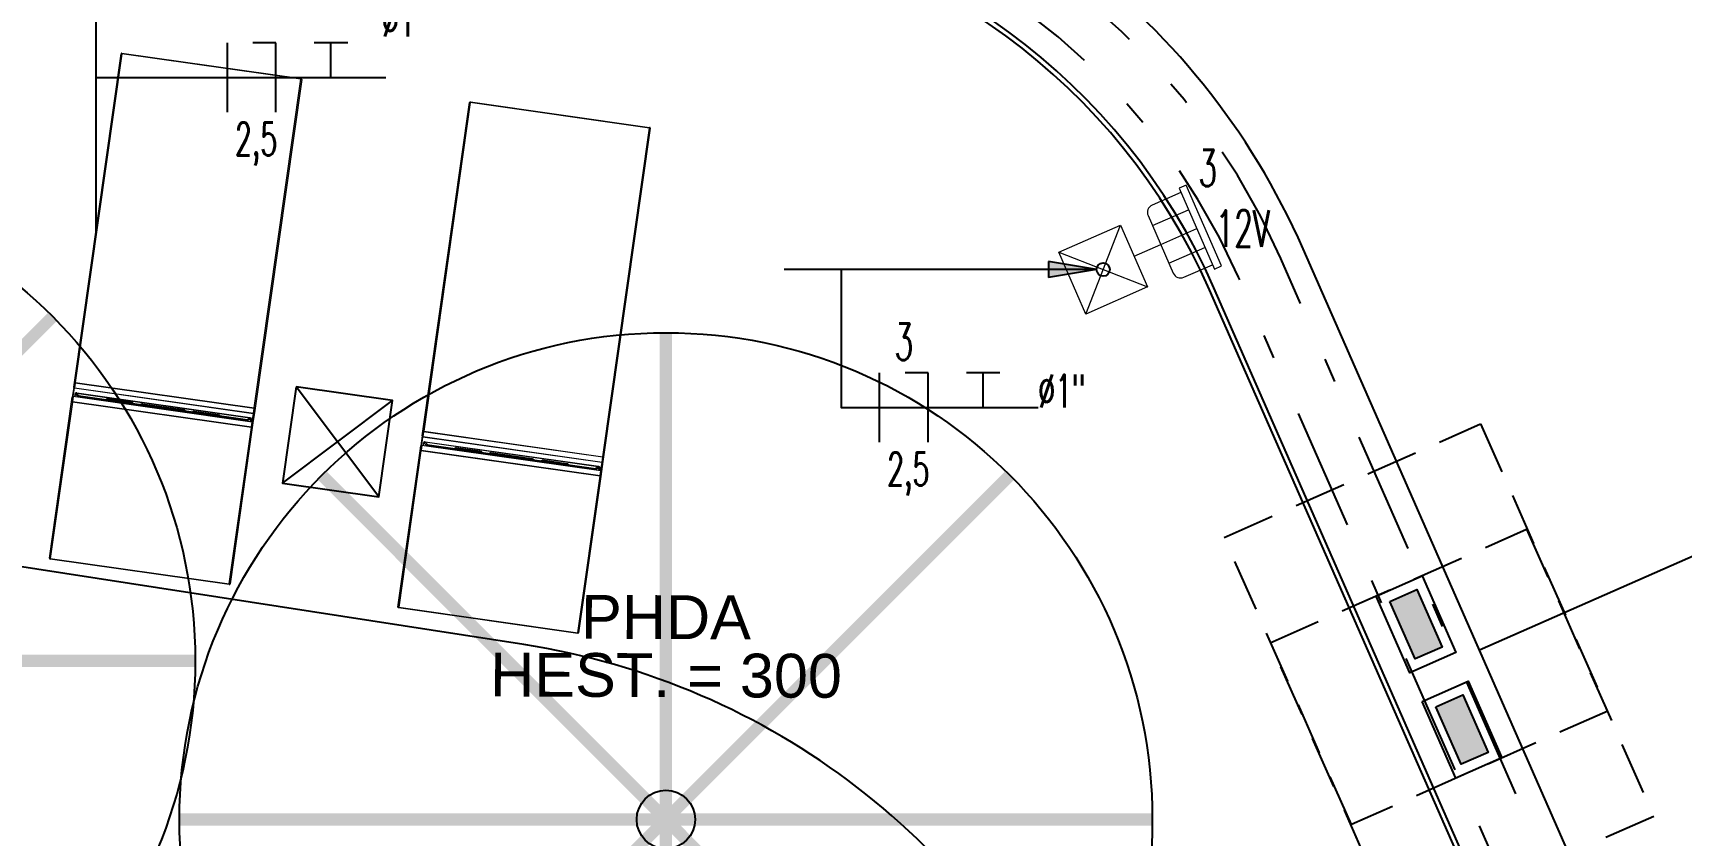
# Model space of a CAD drawing. Extents: x -14.2 to 52.3, y 3.7 to 90.9.
# Drawn here: x 32.7 to 39.48, y 33.43 to 36.72 of the extents above; entities that cross this region are included whole.
import ezdxf
from ezdxf.enums import TextEntityAlignment as Align

# ---------------------------------------------------------------- set-up
doc = ezdxf.new("R2010")
doc.units = 0
for name, pattern in [('HIDDEN', [0.375, 0.25, -0.125]), ('limpo_PINI-PSG-PE-0102-LAZ-R00$0$DASHDOT', [1, 0.5, -0.25, 0, -0.25]), ('limpo_PINI-PSG-PE-0102-LAZ-R00$0$HIDDEN', [0.375, 0.25, -0.125]), ('limpo_PINI-PSG-PE-0102-LAZ-R00$0$TELEFONE_TETO', [1.04, 0.6, -0.1, 0.07, -0.1, 0.07, -0.1])]:
    doc.linetypes.add(name, pattern=pattern)
for name, color, linetype in [('limpo_PINI-PSG-PE-0102-LAZ-R00$0$E-TOMADAS', 1, 'Continuous'), ('limpo_PINI-PSG-PE-0102-LAZ-R00$0$FIACAO', 253, 'Continuous'), ('limpo_PINI-PSG-PE-0102-LAZ-R00$0$INDICACAO_CIRCUITO_FIA', 253, 'Continuous'), ('limpo_PINI-PSG-PE-0102-LAZ-R00$0$INDICACAO_DIAM_TUBULACAO', 253, 'Continuous'), ('limpo_PINI-PSG-PE-0102-LAZ-R00$0$LINHA_DE_CHAMADA', 41, 'Continuous'), ('limpo_PINI-PSG-PE-0102-LAZ-R00$0$LUMINÁRIAS', 1, 'Continuous'), ('limpo_PINI-PSG-PE-0102-LAZ-R00$0$PA_EQUI', 1, 'Continuous'), ('limpo_PINI-PSG-PE-0102-LAZ-R00$0$PA_EXTE_2', 2, 'Continuous'), ('limpo_PINI-PSG-PE-0102-LAZ-R00$0$PA_EXTE_3', 3, 'Continuous'), ('limpo_PINI-PSG-PE-0102-LAZ-R00$0$PA_INST_HIDR', 162, 'Continuous'), ('limpo_PINI-PSG-PE-0102-LAZ-R00$0$PA_MOBI', 1, 'Continuous'), ('limpo_PINI-PSG-PE-0102-LAZ-R00$0$PA_PROJ_I', 2, 'limpo_PINI-PSG-PE-0102-LAZ-R00$0$DASHDOT'), ('limpo_PINI-PSG-PE-0102-LAZ-R00$0$PA_PROJ_S_AUX', 212, 'limpo_PINI-PSG-PE-0102-LAZ-R00$0$HIDDEN'), ('limpo_PINI-PSG-PE-0102-LAZ-R00$0$QUADROS', 1, 'Continuous'), ('limpo_PINI-PSG-PE-0102-LAZ-R00$0$XR_ELET', 31, 'Continuous'), ('PA_VEGE', 108, 'Continuous'), ('PA_VEGE_TXT_100', 2, 'Continuous'), ('PA_VEGE_TXT_100H', 1, 'Continuous'), ('XR_ARQT', 7, 'Continuous')]:
    doc.layers.add(name, color=color, linetype=linetype)
doc.layers.add('limpo_PINI-PSG-PE-0102-LAZ-R00$0$PA_VIEW', color=1, linetype='Continuous', plot=False)
doc.layers.add('PA_VEGE_PAL_PHDA', color=7, linetype='Continuous', true_color=0x0089b6)
doc.styles.add('limpo_PINI-PSG-PE-0102-LAZ-R00$0$RomanS', font='romans__.ttf', dxfattribs={"width": 1.25, "height": 0.03750000000000002})
doc.styles.add('R80', font='arial.ttf', dxfattribs={"height": 0.2})

# ---------------------------------------------------------------- blocks, each defined once
blk = doc.blocks.new('limpo_PINI-PSG-PE-0102-LAZ-R00$0$A$C40715196')
at = {"lineweight": 13}
for points in [[(0, 0), (-0.2120370832803218, 0), (-0.2998858054805851, 0)], [(-0.2998858054805851, -74.39831858408644), (-0.2998858054805851, 0)], [(0, 0), (0, 0.2123898610580328), (0, 0.3002385832582992)], [(0, 0.3002385832582992), (136.3681617472159, 0.3002385832582992)], [(136.3681617472159, 0), (0, 0)], [(0, 0), (0, -74.39831858408644)], [(136.3681617472159, 0.3002385832582992), (136.551958964749, 0.2123898610580328), (136.6277497405932, 0)], [(136.3681617472159, 0.3002385832582992), (136.3681617472159, 0.2123898610580328), (136.3681617472159, 0)], [(136.3681617472159, 0.3002385832582992), (138.3309713915849, 0.3002385832582992)], [(136.6277497405932, 0), (136.5180252711703, 0), (136.3681617472159, 0)], [(136.3681617472159, -74.39831858408644), (136.3681617472159, 0)], [(138.5909051071756, 0), (136.6277497405932, 0)], [(136.6277497405932, 0), (136.6277497405932, -74.39831858408644)], [(138.3292498360732, 0.3002385832582992), (142.5201227291551, 0.3002385832582992)], [(138.3309713915849, 0.3002385832582992), (138.514768609118, 0.2123898610580328), (138.5909051071756, 0)], [(138.6312134950361, 0), (138.620877106411, 0), (138.5909051071756, 0)], [(138.5909051071756, -74.39831858408644), (138.5909051071756, 0)], [(142.2223112645307, 0), (138.6301798561736, 0)], [(138.6312134950361, -74.39831858408644), (138.6312134950361, 0)], [(142.2228263200731, 0), (142.2329898475916, 0), (142.262961846827, 0)], [(142.2228263200731, 0), (142.2228263200731, -74.39831858408644)], [(142.262961846827, 0), (142.3387561504489, 0.2123898610580328), (142.522532631036, 0.3002385832582992)], [(144.225771491196, 0), (142.262961846827, 0)], [(142.262961846827, 0), (142.262961846827, -74.39831858408644)], [(142.522532631036, 0.3002385832582992), (144.4856875678983, 0.3002385832582992)], [(144.225771491196, 0), (144.3018903503651, 0.2123898610580328), (144.4856875678983, 0.3002385832582992)], [(144.225771491196, 0), (144.3354818495081, 0), (144.4856875678983, 0)], [(144.225771491196, -74.39831858408644), (144.225771491196, 0)], [(144.4856875678983, 0), (144.4856875678983, 0.2123898610580328), (144.4856875678983, 0.3002385832582992)], [(144.4856875678983, 0.3002385832582992), (209.395885447651, 0.3002385832582992)], [(144.4856875678983, 0), (144.4856875678983, -74.39831858408644)], [(209.395885447651, 0), (144.4856875678983, 0)], [(209.395885447651, 0.3002385832582992), (209.395885447651, 0.2123898610580328), (209.395885447651, 0)], [(209.395885447651, 0), (209.6084481698201, 0), (209.6962616142426, 0)], [(209.395885447651, -74.39831858408644), (209.395885447651, 0)], [(209.6962616142426, 0), (209.6962616142426, -74.39831858408644)], [(140.5411382240877, -1.248141888576853), (140.6122793889394, -0.8936566664432641), (140.815867439301, -0.6583574165020614), (141.1217931869417, -0.5758462220782858)], [(140.5411382240877, -1.248141888576853), (140.6798045816611, -1.248141888576853), (140.7869290789282, -1.248141888576853)], [(140.5411382240877, -73.15034958814701), (140.5411382240877, -1.248141888576853)], [(141.1217931869417, -0.7878938886919413), (140.9168077422813, -0.8195874442395108), (140.7993327452784, -0.980799833088136), (140.7869290789282, -1.248141888576853)], [(141.6809138061207, -2.524530693813304), (140.7869290789282, -1.248141888576853)], [(140.7869290789282, -1.248141888576853), (140.7869290789282, -73.15034958814701)], [(141.1217931869417, -0.5758462220782858), (141.1217931869417, -0.6903966942718882), (141.1217931869417, -0.7878938886919413)], [(141.1217931869417, -0.5758462220782858), (142.2231720422865, -0.5758462220782858)], [(142.2231720422865, -0.7878938886919413), (141.1217931869417, -0.7878938886919413)], [(141.1217931869417, -0.7878938886919413), (141.8678123534219, -1.853254555092236)], [(141.6809138061207, -2.131102332800559), (141.7687625261017, -2.131102332800559), (141.9808101873586, -2.131102332800559)], [(141.6809138061207, -2.131102332800559), (141.6809138061207, -72.26687411068635)], [(141.9808101873586, -1.831205943986637), (141.9808101873586, -1.919054666186904), (141.9808101873586, -2.131102332800559)], [(142.2235181866663, -1.831205943986637), (141.9808101873586, -1.831205943986637)], [(142.2235181866663, -2.131102332800559), (141.9808101873586, -2.131102332800559)], [(141.9808101873586, -2.131102332800559), (141.9808101873586, -72.26687411068635)], [(141.165890409153, -14.35957249641009), (141.2353096230446, -13.95356760762272), (141.4251322848685, -13.64317960770033), (141.6847026393574, -13.50951210773372)], [(141.165890409153, -14.35957249641009), (141.2063677348941, -14.35957249641009), (141.2201507623202, -14.35957249641009)], [(141.165890409153, -24.15895599396024), (141.165890409153, -14.35957249641009)], [(141.2201507623202, -14.35957249641009), (141.2208386789693, -14.3296004964176), (141.2222180400452, -14.29997069086942), (141.2279012899002, -14.24106032977308), (141.2366854563428, -14.18387152423181), (141.2494313171287, -14.12720130202373), (141.2652816222799, -14.07448924648138), (141.2840564551343, -14.02384799649406), (141.3048985657136, -13.97819855206097), (141.3281536762315, -13.93668719096024), (141.351750981185, -13.90137413541357), (141.375694008352, -13.87140213542107), (141.3986069244341, -13.84814702431571), (141.4201373535338, -13.83040582987572), (141.4385695900812, -13.81920866321185), (141.4537284508056, -13.81214605210253), (141.4649220894089, -13.80853007988119), (141.4678536726674, -13.80783863543693), (141.4706088670416, -13.80783863543693)], [(141.2201507623202, -24.15895599396024), (141.2201507623202, -14.35957249641009)], [(141.5543053926841, -14.5201146074811), (141.2201507623202, -14.55508194080571)], [(141.2208386789693, -14.33666310752692), (141.3693228418478, -14.32115852419752)], [(141.6809138061207, -14.28274455198487), (141.2211844011827, -14.33097632975055)], [(141.3693228418478, -14.32115852419752), (141.6809138061207, -14.28843132976125)], [(141.5543053926841, -14.5201146074811), (141.4961005886134, -14.37300627418454), (141.3693228418478, -14.32115852419752)], [(141.4706088670416, -13.80783863543693), (141.6078782246506, -13.73583669101051), (141.6809138061207, -13.57789807993885)], [(141.6809138061207, -13.78561716322026), (141.4706088670416, -13.80783863543693)], [(141.6809138061207, -14.50529794081814), (141.5543053926841, -14.5201146074811)], [(141.5543053926841, -23.9984138828893), (141.5543053926841, -14.5201146074811)], [(141.165890409153, -24.15895599396024), (141.2063677348941, -24.15895599396024), (141.2201507623202, -24.15895599396024)], [(141.6847026393574, -25.00901638263662), (141.4251322848685, -24.87534535489225), (141.2353096230446, -24.56459752163666), (141.165890409153, -24.15895599396024)], [(141.2201507623202, -23.96310082734256), (141.5543053926841, -23.9984138828893)], [(141.4706088670416, -24.71067221604459), (141.4664743115915, -24.71032649382246), (141.461824700599, -24.70877779937838), (141.4490753120354, -24.70464324382384), (141.4325406180128, -24.69585554938156), (141.4137622573807, -24.68276396605155), (141.3920593690455, -24.66364693827855), (141.3676012863362, -24.63763663272947), (141.3422792979977, -24.60369941051574), (141.3186784646703, -24.56528896608092), (141.295595815951, -24.52084602164759), (141.2752722886917, -24.47244138277079), (141.2575275669222, -24.419214271673), (141.2430601506246, -24.364092743909), (141.2318629842436, -24.30518238281259), (141.2248003733127, -24.25059707727068), (141.2208386789693, -24.19409618839591), (141.2204929567559, -24.17652785506699), (141.2201507623202, -24.15895599396024)], [(141.3693228418478, -24.19736996617289), (141.2204929567559, -24.18152318839903)], [(141.2208386789693, -24.18703357728659), (141.6809138061207, -24.23543821616339)], [(141.3693228418478, -24.19736996617289), (141.4961005886134, -24.14551868840804), (141.5543053926841, -23.9984138828893)], [(141.6809138061207, -24.23009716060916), (141.3693228418478, -24.19736996617289)], [(141.6809138061207, -24.94063041043148), (141.6078782246506, -24.782674160471), (141.4706088670416, -24.71067221604459)], [(141.4706088670416, -24.71067221604459), (141.6809138061207, -24.73289016048344)], [(141.5543053926841, -23.9984138828893), (141.6809138061207, -24.01288482733013)], [(141.165890409153, -28.73757410392668), (141.2353096230446, -28.33174207625038), (141.4251322848685, -28.02099424299472), (141.6847026393574, -27.88734085413925)], [(141.2201507623202, -28.73757410392668), (141.2063677348941, -28.73757410392668), (141.165890409153, -28.73757410392668)], [(141.165890409153, -45.66057104414046), (141.165890409153, -28.73757410392668)], [(141.2201507623202, -28.73757410392668), (141.2208386789693, -28.70794782615638), (141.2222180400452, -28.67831802060821), (141.2279012899002, -28.6194076595118), (141.2366854563428, -28.5618731317484), (141.2494313171287, -28.50537577065145), (141.2652816222799, -28.45249085399798), (141.2840564551343, -28.40202246512172), (141.3048985657136, -28.35654588179975), (141.3281536762315, -28.31486165958795), (141.351750981185, -28.27954860404122), (141.375694008352, -28.24957660404873), (141.3986069244341, -28.22632149294343), (141.4201373535338, -28.20875315961444), (141.4385695900812, -28.19703740961738), (141.4537284508056, -28.18997479850806), (141.4649220894089, -28.18687388184215), (141.4678536726674, -28.18601310406459), (141.4706088670416, -28.18567090962027)], [(141.2201507623202, -45.66057104414046), (141.2201507623202, -28.73757410392668)], [(141.6809138061207, -28.66091902061253), (141.2211844011827, -28.70932365948934)], [(141.4706088670416, -28.18567090962027), (141.6078782246506, -28.1138382985271), (141.6809138061207, -27.95570918745556)], [(141.6809138061207, -28.16396449295898), (141.4706088670416, -28.18567090962027)], [(141.2201507623202, -45.66057104414046), (141.2063677348941, -45.66057104414046), (141.165890409153, -45.66057104414046)], [(141.165890409153, -45.66057104414046), (141.2353096230446, -46.06623373848345), (141.4251322848685, -46.37715090507243), (141.6847026393574, -46.51082193281672)], [(141.4706088670416, -46.21230490511363), (141.4664743115915, -46.2119591828915), (141.461824700599, -46.2109255440028), (141.4490753120354, -46.20627593289288), (141.4325406180128, -46.19749176622841), (141.4137622573807, -46.18456951623165), (141.3920593690455, -46.16579468290303), (141.3676012863362, -46.13926932179851), (141.3422792979977, -46.10585068291798), (141.3186784646703, -46.06743671070534), (141.295595815951, -46.0226515718277), (141.2752722886917, -45.97424693295089), (141.2575275669222, -45.9210198218531), (141.2430601506246, -45.86589829408911), (141.2318629842436, -45.80733365521483), (141.2248003733127, -45.75238498856189), (141.2208386789693, -45.69588409968713), (141.2204929567559, -45.6783157663582), (141.2201507623202, -45.66057104414046)], [(141.6809138061207, -45.73756832189893), (141.2208386789693, -45.68882148857781)], [(141.4706088670416, -46.21230490511363), (141.6078782246506, -46.28430684954004), (141.6809138061207, -46.44278168283371)], [(141.6809138061207, -46.23452637733029), (141.4706088670416, -46.21230490511363)], [(141.6847026393574, -49.38947448765266), (141.4251322848685, -49.52314551539695), (141.2353096230446, -49.83389334865261), (141.165890409153, -50.23953487632903)], [(141.165890409153, -50.23953487632903), (141.2063677348941, -50.23953487632903), (141.2201507623202, -50.23953487632903)], [(141.165890409153, -50.23953487632903), (141.165890409153, -60.03891837387918)], [(141.2201507623202, -50.23953487632903), (141.2208386789693, -50.20956287633648), (141.2222180400452, -50.18029643189938), (141.2279012899002, -50.12104034858084), (141.2366854563428, -50.06385154303963), (141.2494313171287, -50.00718132083156), (141.2652816222799, -49.95446926528915), (141.2840564551343, -49.90382801530182), (141.3048985657136, -49.85817857086879), (141.3281536762315, -49.81666720976806), (141.351750981185, -49.78135415422133), (141.375694008352, -49.75138215422884), (141.3986069244341, -49.72812704312354), (141.4201373535338, -49.71072804312786), (141.4385695900812, -49.69918868201962), (141.4537284508056, -49.6921260709103), (141.4649220894089, -49.68851009868894), (141.4678536726674, -49.68816437646682), (141.4706088670416, -49.68781865424469)], [(141.2201507623202, -60.03891837387918), (141.2201507623202, -50.23953487632903)], [(141.2201507623202, -50.43504432072458), (141.5543053926841, -50.40007698739998)], [(141.3693228418478, -50.20112090411639), (141.2208386789693, -50.21662548744586)], [(141.2211844011827, -50.21093870966949), (141.6809138061207, -50.16307029301483)], [(141.6809138061207, -50.16841134856901), (141.3693228418478, -50.20112090411639)], [(141.3693228418478, -50.20112090411639), (141.4961005886134, -50.25297218188123), (141.5543053926841, -50.40007698739998)], [(141.6809138061207, -49.45786045985779), (141.6078782246506, -49.61581670981827), (141.4706088670416, -49.68781865424469)], [(141.4706088670416, -49.68781865424469), (141.6809138061207, -49.66560070980584)], [(141.5543053926841, -50.40007698739998), (141.6809138061207, -50.38526384851482)], [(141.5543053926841, -50.40007698739998), (141.5543053926841, -59.87837626280817)], [(141.165890409153, -60.03891837387918), (141.2063677348941, -60.03891837387918), (141.2201507623202, -60.03891837387918)], [(141.165890409153, -60.03891837387918), (141.2353096230446, -60.44458106822218), (141.4251322848685, -60.75532537370008), (141.6847026393574, -60.88897876255555)], [(141.5543053926841, -59.87837626280817), (141.2201507623202, -59.84340892948357)], [(141.4706088670416, -60.59065223485235), (141.4664743115915, -60.59030651263021), (141.461824700599, -60.58892715151945), (141.4490753120354, -60.5846232626316), (141.4325406180128, -60.57583909596713), (141.4137622573807, -60.56274751263706), (141.3920593690455, -60.54396915153068), (141.3676012863362, -60.5176166515373), (141.3422792979977, -60.48367942932351), (141.3186784646703, -60.44561117933306), (141.295595815951, -60.40082604045536), (141.2752722886917, -60.35242140157855), (141.2575275669222, -60.29919781825858), (141.2430601506246, -60.24407629049458), (141.2318629842436, -60.18568098495354), (141.2248003733127, -60.13055945718955), (141.2208386789693, -60.07405856831485), (141.2204929567559, -60.05649023498592), (141.2201507623202, -60.03891837387918)], [(141.2204929567559, -60.06182776276228), (141.3693228418478, -60.07733234609176)], [(141.6809138061207, -60.11540059608227), (141.2208386789693, -60.06699595720546)], [(141.5543053926841, -59.87837626280817), (141.4961005886134, -60.02548459610473), (141.3693228418478, -60.07733234609176)], [(141.3693228418478, -60.07733234609176), (141.6809138061207, -60.11005954052803)], [(141.4706088670416, -60.59065223485235), (141.6078782246506, -60.66265417927877), (141.6809138061207, -60.82059279035042)], [(141.6809138061207, -60.61287370706901), (141.4706088670416, -60.59065223485235)], [(141.6809138061207, -59.89319292947113), (141.5543053926841, -59.87837626280817)], [(0, -74.39831858408644), (-0.2120370832803218, -74.39831858408644), (-0.2998858054805851, -74.39831858408644)], [(0, -74.69856068753774), (0, -74.61036624534333), (0, -74.39831858408644)], [(0, -74.39831858408644), (136.3681617472159, -74.39831858408644)], [(136.6277497405932, -74.39831858408644), (136.551958964749, -74.61036624534333), (136.3681617472159, -74.69856068753774)], [(136.3681617472159, -74.39831858408644), (136.3681617472159, -74.61036624534333), (136.3681617472159, -74.69856068753774)], [(136.6277497405932, -74.39831858408644), (136.5180252711703, -74.39831858408644), (136.3681617472159, -74.39831858408644)], [(136.6277497405932, -74.39831858408644), (138.5909051071756, -74.39831858408644)], [(138.5909051071756, -74.39831858408644), (138.514768609118, -74.61036624534333), (138.3309713915849, -74.69856068753774)], [(138.6312134950361, -74.39831858408644), (138.620877106411, -74.39831858408644), (138.5909051071756, -74.39831858408644)], [(142.2223112645307, -74.39831858408644), (138.6301798561736, -74.39831858408644)], [(140.5411382240877, -73.15034958814701), (140.6798045816611, -73.15034958814701), (140.7869290789282, -73.15034958814701)], [(140.5411382240877, -73.15034958814701), (140.6122793889394, -73.50450612051276), (140.815867439301, -73.74015168421101), (141.1217931869417, -73.82265934877273)], [(141.6809138061207, -71.87363273182989), (140.7869290789282, -73.15034958814701)], [(141.1217931869417, -73.61061521529355), (140.9168077422813, -73.57892166054656), (140.7993327452784, -73.4173459146687), (140.7869290789282, -73.15034958814701)], [(141.1217931869417, -73.61061521529355), (141.8678123534219, -72.54489121470465)], [(141.1217931869417, -73.82265934877273), (141.1217931869417, -73.70793954614393), (141.1217931869417, -73.61061521529355)], [(142.2231720422865, -73.61061521529355), (141.1217931869417, -73.61061521529355)], [(141.1217931869417, -73.82265934877273), (142.2231720422865, -73.82265934877273)], [(141.6809138061207, -72.26687411068635), (141.7687625261017, -72.26687411068635), (141.9808101873586, -72.26687411068635)], [(141.9808101873586, -72.56711268635996), (141.9808101873586, -72.4792633429913), (141.9808101873586, -72.26687411068635)], [(142.2235181866663, -72.26687411068635), (141.9808101873586, -72.26687411068635)], [(141.9808101873586, -72.56711268635996), (142.2235181866663, -72.56711268635996)], [(142.2228263200731, -74.39831858408644), (142.2329898475916, -74.39831858408644), (142.262961846827, -74.39831858408644)], [(142.522532631036, -74.69856068753774), (142.3387561504489, -74.61036624534333), (142.262961846827, -74.39831858408644)], [(142.262961846827, -74.39831858408644), (144.225771491196, -74.39831858408644)], [(144.225771491196, -74.39831858408644), (144.3354818495081, -74.39831858408644), (144.4856875678983, -74.39831858408644)], [(144.4856875678983, -74.69856068753774), (144.3018903503651, -74.61036624534333), (144.225771491196, -74.39831858408644)], [(144.4856875678983, -74.69856068753774), (144.4856875678983, -74.61036624534333), (144.4856875678983, -74.39831858408644)], [(144.4856875678983, -74.39831858408644), (209.395885447651, -74.39831858408644)], [(209.395885447651, -74.39831858408644), (209.6084481698201, -74.39831858408644), (209.6962616142426, -74.39831858408644)], [(209.395885447651, -74.39831858408644), (209.395885447651, -74.61036624534333), (209.395885447651, -74.69856068753774)], [(136.3681617472159, -74.69856068753774), (0, -74.69856068753774)], [(138.3309713915849, -74.69856068753774), (136.3681617472159, -74.69856068753774)], [(138.3292498360732, -74.69856068753774), (142.5201227291551, -74.69856068753774)], [(144.4856875678983, -74.69856068753774), (142.522532631036, -74.69856068753774)], [(209.395885447651, -74.69856068753774), (144.4856875678983, -74.69856068753774)]]:
    blk.add_lwpolyline(points, dxfattribs=at)
for points in [[(0, 0.3002385832582992), (-0.1643203610700397, 0.3002385832582992), (-0.2998858054805851, 0.164676666625486), (-0.2998858054805851, 0)], [(138.6312134950361, 0), (138.6312134950361, 0.164676666625486), (138.4956480540503, 0.3002385832582992), (138.3309713915849, 0.3002385832582992)], [(142.522532631036, 0.3002385832582992), (142.3582188999523, 0.3002385832582992), (142.2228263200731, 0.164676666625486), (142.2228263200731, 0)], [(209.6962616142426, 0), (209.6962616142426, 0.164676666625486), (209.5605621142765, 0.3002385832582992), (209.395885447651, 0.3002385832582992)], [(141.9808101873586, -1.831205943986637), (141.8163067978793, -1.831205943986637), (141.6809138061207, -1.966771388397203), (141.6809138061207, -2.131102332800559)], [(-0.2998858054805851, -74.39831858408644), (-0.2998858054805851, -74.56316810765856), (-0.1643203610700397, -74.69856068753774), (0, -74.69856068753774)], [(138.3309713915849, -74.69856068753774), (138.4956480540503, -74.69856068753774), (138.6312134950361, -74.56316810765856), (138.6312134950361, -74.39831858408644)], [(141.6809138061207, -72.26687411068635), (141.6809138061207, -72.43172010648077), (141.8163067978793, -72.56711268635996), (141.9808101873586, -72.56711268635996)], [(142.2228263200731, -74.39831858408644), (142.2228263200731, -74.56316810765856), (142.3582188999523, -74.69856068753774), (142.522532631036, -74.69856068753774)], [(209.395885447651, -74.69856068753774), (209.5605621142765, -74.69856068753774), (209.6962616142426, -74.56316810765856), (209.6962616142426, -74.39831858408644)]]:
    blk.add_open_spline(points, degree=3, dxfattribs=at)
blk = doc.blocks.new('limpo_PINI-PSG-PE-0102-LAZ-R00$0$cofee table')
at = {"layer": 'limpo_PINI-PSG-PE-0102-LAZ-R00$0$PA_MOBI'}
for p, q in [((52.39943631558722, 38.51359214014605), (51.99943631558722, 38.91359214014604)), ((52.39943631558722, 38.91359214014604), (51.99943631558722, 38.51359214014605))]:
    blk.add_line(p, q, dxfattribs=at)
blk.add_lwpolyline([(51.99943631558722, 38.51359214014605), (52.39943631558722, 38.51359214014605), (52.39943631558722, 38.91359214014604), (51.99943631558722, 38.91359214014604)], close=True, dxfattribs=at)
blk = doc.blocks.new('*U383', base_point=(94.90359918450726, -15.61479870913291))
at = {"layer": 'limpo_PINI-PSG-PE-0102-LAZ-R00$0$E-TOMADAS', "lineweight": 0}
for p, q in [((94.90373430829513, -15.43369470894078), (94.90373430829513, -15.79590271351601)), ((94.93607430832944, -15.43369470894078), (94.90373430829513, -15.43369470894078)), ((94.93607430832944, -15.79590271351601), (94.93607430832944, -15.43369470894078)), ((94.34524049357296, -15.75339871396984), (94.34524049357296, -15.47619870988394)), ((94.34524049357296, -15.75339871396984), (94.62244049381715, -15.47619870988394)), ((94.34524049357296, -15.47619870988394), (94.62244049381715, -15.75339871396984)), ((94.34524049357296, -15.47619870988394), (94.62244049381715, -15.47619870988394)), ((94.62244049381715, -15.47619870988394), (94.62244049381715, -15.75339871396984)), ((94.7420343082982, -15.48543871318663), (94.7420343082982, -15.74415871066714)), ((94.90373430829513, -15.45309871000911), (94.77437430833251, -15.45309871000911)), ((94.7420343082982, -15.53023585615421), (94.90359918450721, -15.53023585615421)), ((94.62244049381715, -15.61479870913292), (94.7420343082982, -15.61479870913292)), ((94.7420343082982, -15.61479870913292), (94.90359918450721, -15.61479870913292)), ((94.7420343082982, -15.69936156630258), (94.90359918450721, -15.69936156630258)), ((94.62244049381715, -15.75339871396984), (94.34524049357296, -15.75339871396984)), ((94.77437430833251, -15.77649871384467), (94.90373430829513, -15.77649871384467)), ((94.90373430829513, -15.79590271351601), (94.93607430832944, -15.79590271351601))]:
    blk.add_line(p, q, dxfattribs=at)
for centre, start, end in [((94.77437430833251, -15.48543871318663), 90, 180), ((94.77437430833251, -15.74415871066714), 180, 270)]:
    blk.add_arc(centre, 0.03234000000000055, start, end, dxfattribs=at)
blk = doc.blocks.new('*U375')
blk.add_hatch(color=256).paths.add_polyline_path([(-0.0166730284800866, -0.007380185201791109), (-0.1455750557788592, -0.04050988447858626), (-0.1278626112945687, -0.08052515283079739)])
for p, q in [((-0.01667302848008642, -0.007380185201791388), (-0.7993607051921506, -0.3538307425311431)), ((-0.01667302848008661, -0.007380185201791113), (-0.1455750557788592, -0.04050988447858626)), ((-0.1455750557788592, -0.04050988447858626), (-0.1278626112945687, -0.08052515283079739)), ((-0.01667302848008661, -0.007380185201791113), (-0.1278626112945687, -0.08052515283079739))]:
    blk.add_line(p, q)
blk.add_circle((0, 0), 0.01823340374999999)
blk = doc.blocks.new('*U385')
blk.add_hatch(color=256).paths.add_polyline_path([(-0.007380185201791171, 0.01667302848008662), (-0.04050988447858678, 0.1455750557788591), (-0.08052515283079786, 0.1278626112945684)])
for p, q in [((-0.007380185201791447, 0.0166730284800864), (-0.3538307425311459, 0.7993607051921494)), ((-0.04050988447858678, 0.1455750557788591), (-0.08052515283079785, 0.1278626112945684)), ((-0.007380185201791172, 0.01667302848008658), (-0.04050988447858678, 0.1455750557788591)), ((-0.007380185201791172, 0.01667302848008658), (-0.08052515283079785, 0.1278626112945684))]:
    blk.add_line(p, q)
blk.add_circle((0, 0), 0.01823340374999999)
blk = doc.blocks.new('*U378', base_point=(92.18886964447213, -13.16296361356896))
at = {"color": 41}
for p, q in [((92.08886964447458, -13.30546361356144), (92.08886964447458, -13.02046361357648)), ((92.28886964446974, -13.02046361357648), (92.19386964447472, -13.02046361357648)), ((92.28886964446974, -13.30546361356144), (92.28886964446974, -13.02046361357648))]:
    blk.add_line(p, q, dxfattribs=at)
blk = doc.blocks.new('*U379', base_point=(92.51498170799012, -13.16296361356896))
at = {"color": 41, "linetype": 'Continuous'}
for p, q in [((92.58359377151055, -13.02046361357648), (92.44636964446977, -13.02046361357648)), ((92.51498170799016, -13.16296361356896), (92.51498170799016, -13.02046361357648))]:
    blk.add_line(p, q, dxfattribs=at)
blk = doc.blocks.new('limpo_PINI-PSG-PE-0102-LAZ-R00$0$A$C1A297CD0')
at = {"layer": 'limpo_PINI-PSG-PE-0102-LAZ-R00$0$LINHA_DE_CHAMADA'}
for points in [[(20.87670994925294, 14.92924120280093), (21.26012548027893, 14.92924120280092), (22.06984960731489, 14.92924120280092)], [(23.94164188342391, 14.13947943420728), (23.94164188342391, 13.57295629310907), (24.75136601045987, 13.57295629310907)]]:
    blk.add_lwpolyline(points, dxfattribs=at)
at = {"layer": 'limpo_PINI-PSG-PE-0102-LAZ-R00$0$FIACAO'}
for name, p in [('*U378', (21.51762548027649, 14.92924120280092)), ('*U379', (21.84373754379448, 14.92924120280092)), ('*U378', (24.19914188342147, 13.57295629310907)), ('*U379', (24.52525394693945, 13.57295629310907))]:
    blk.add_blockref(name, p, dxfattribs=at)
at = {"layer": 'limpo_PINI-PSG-PE-0102-LAZ-R00$0$LUMINÁRIAS', "rotation": 23.64282280247919}
blk.add_blockref('*U383', (25.40322603036142, 14.30781686347493), dxfattribs=at)
at = {"layer": 'limpo_PINI-PSG-PE-0102-LAZ-R00$0$QUADROS', "linetype": 'limpo_PINI-PSG-PE-0102-LAZ-R00$0$TELEFONE_TETO', "xscale": 1.5, "yscale": 1.5, "zscale": 1.5, "rotation": 66.12379924662106}
for name, p in [('*U375', (20.87670994925296, 15.59854398831932)), ('*U385', (25.01870051960833, 14.13947943420724))]:
    blk.add_blockref(name, p, dxfattribs=at)
at = {"layer": 'limpo_PINI-PSG-PE-0102-LAZ-R00$0$INDICACAO_CIRCUITO_FIA', "style": 'limpo_PINI-PSG-PE-0102-LAZ-R00$0$RomanS', "width": 0.6}
for s, p in [('3', (25.44845005057329, 14.48194513920093)), ('12V', (25.59208507048583, 14.23357700848732)), ('3', (24.19914188342147, 13.76795629310154))]:
    blk.add_text(s, height=0.15, dxfattribs=at).set_placement(p, align=Align.CENTER)
at = {"layer": 'limpo_PINI-PSG-PE-0102-LAZ-R00$0$INDICACAO_DIAM_TUBULACAO', "style": 'limpo_PINI-PSG-PE-0102-LAZ-R00$0$RomanS', "width": 0.6}
for s, p in [('%%C1"', (22.05267229640791, 15.09674128438794)), ('2,5', (21.44899207261324, 14.60871245598962)), ('%%C1"', (24.75136601045987, 13.57295629310907)), ('2,5', (24.13050847575822, 13.25242754629777))]:
    blk.add_text(s, height=0.135, dxfattribs=at).set_placement(p)
blk = doc.blocks.new('limpo_PINI-PSG-PE-0102-LAZ-R00$0$A$C542bfc4c')
blk.add_blockref('limpo_PINI-PSG-PE-0102-LAZ-R00$0$A$C1A297CD0', (0, 0))
blk = doc.blocks.new('limpo_PINI-PSG-PE-0102-LAZ-R00$0$PLACA PROF PISO')
h = blk.add_hatch(color=10)
h.dxf.hatch_style = 1
h.paths.add_polyline_path([(157.3559955708835, -53.55729081755971), (157.3559955708835, -53.70729081755972), (157.4259955708835, -53.70729081755972), (157.4259955708835, -53.55729081755971)])
at = {"color": 10}
for points in [[(157.3309955708835, -53.53229081755971), (157.4509955708835, -53.53229081755971), (157.4509955708835, -53.73229081755971), (157.3309955708835, -53.73229081755971)], [(157.3559955708835, -53.55729081755971), (157.4259955708835, -53.55729081755971), (157.4259955708835, -53.70729081755972), (157.3559955708835, -53.70729081755972)]]:
    blk.add_lwpolyline(points, close=True, dxfattribs=at)
at = {"layer": 'limpo_PINI-PSG-PE-0102-LAZ-R00$0$PA_VIEW', "color": 252, "linetype": 'limpo_PINI-PSG-PE-0102-LAZ-R00$0$HIDDEN', "ltscale": 0.5}
blk.add_lwpolyline([(157.7259955708835, -54.00729081755971), (157.0559955708835, -54.00729081755971), (157.0559955708835, -53.25729081755971), (157.7259955708835, -53.25729081755971)], close=True, dxfattribs=at)
blk = doc.blocks.new('limpo_PINI-PSG-PE-0102-LAZ-R00')
at = {"layer": 'limpo_PINI-PSG-PE-0102-LAZ-R00$0$PA_EXTE_2'}
blk.add_lwpolyline([(43.76898434083127, 42.40685819088291), (43.76898434083128, 37.5759135815518, -0.3332516840915233), (42.3559812285124, 35.77976338278193), (38.68974366596117, 34.1677827497361)], format="xyb", dxfattribs=at)
at = {"layer": 'limpo_PINI-PSG-PE-0102-LAZ-R00$0$PA_EXTE_3'}
blk.add_lwpolyline([(46.55742310449922, 42.40663375444983), (44.00511449523081, 24.76615001020144), (40.03395706991754, 24.76586188815463), (40.03320433660195, 26.64020418822266), (38.65198260117864, 29.78161104188493), (40.29972416328104, 30.50609423236471), (37.96440165836133, 35.81747757822434, 0.2683957707126642), (35.54058546874453, 37.59261284312056), (20.31764975009972, 39.2383597344736, 0.07421509004801954), (17.36772432612191, 39.11891951700164), (10.97127630192151, 37.89786908474773, -0.3116378365147482), (7.85278415281663, 39.27397489233033), (5.925703561764665, 42.40990412865475), (46.55742310449922, 42.40663375444982)], format="xyb", dxfattribs=at)
blk.add_lwpolyline([(28.8004517182125, 32.49377066941563), (29.97634583777444, 32.82540511902312, -0.1073185203774773), (30.42112079465234, 32.85260094693125), (35.61311683069591, 32.05329956035987, -0.2563556750762163), (36.79617893335406, 31.14521450455018), (38.72468507253339, 26.75908138227418, 0.2726246046104459), (39.09531499456237, 26.49210433226287), (39.50314910275468, 26.49020418822267), (39.50314910275468, 26.64020418822267), (39.59624745389347, 26.64020418822266), (37.04908778488564, 32.43338325308952, 0.2562254478319733), (34.76073944432697, 34.19074375498104), (27.49462238043932, 35.31400808084514, 0.4605582053293561), (26.29483466359245, 34.39083201570344), (26.06054523211344, 32.81572482610147), (28.40325344759518, 32.4683765694212, 0.1059142104294014)], format="xyb", close=True, dxfattribs=at)
at = {"layer": 'limpo_PINI-PSG-PE-0102-LAZ-R00$0$PA_INST_HIDR'}
for points in [[(38.11676579722292, 30.00509028647692), (39.74619891673846, 30.72152357447012), (37.57992436403732, 35.64842962600575, 0.2683957707126642), (35.49544244096688, 37.17504595381649), (20.27250672232207, 38.82079284516955, 0.07421509004801959), (17.44647816615133, 38.7063691168314), (11.05003014195093, 37.4853186845775, -0.3116378365147484), (7.494949091971369, 39.05407930522166), (5.316178724344169, 42.59958213826598)], [(38.12481569970952, 29.98678184389007), (39.77255726181192, 30.71126503436986), (37.59823280662418, 35.65647952849235, 0.2683957707126643), (35.4975921089563, 37.19493009140241), (20.27465639031149, 38.84067698275545, 0.07421509004801953), (17.44272798329279, 38.72601437398237), (11.04627995909239, 37.50496394172846, -0.311637836514748), (7.511988856773524, 39.06455052365541), (5.333218489146325, 42.61005335669972)]]:
    blk.add_lwpolyline(points, format="xyb", dxfattribs=at)
at = {"layer": 'limpo_PINI-PSG-PE-0102-LAZ-R00$0$PA_PROJ_I'}
for points in [[(46.89231760127529, 42.696606800332), (44.10752133426291, 24.44712680194776), (39.74320438677321, 24.44712680194776), (39.74320433799605, 26.57926535372722), (38.26978659761353, 29.93035987333865), (39.91752815971593, 30.65484306381844), (37.6989292408519, 35.70075399216866, 0.2683957707126646), (35.50941528289806, 37.3042928481249), (20.28647956425325, 38.95003973947794, 0.07421509004801949), (17.4221019775708, 38.83406328831266), (11.0256539533704, 37.61301285605876, -0.3116378365147481), (7.605707563185379, 39.12214222504101), (5.407087808991374, 42.69994587204555)], [(46.67290396545649, 42.50662445992644), (43.99814396808485, 24.63712680194776), (39.93320438242655, 24.63712680194776), (39.93320433708267, 26.61919079701734), (38.52019087581137, 29.83290374238621), (40.16793243791376, 30.557386932866), (37.87285944542704, 35.77722806579135, 0.2683957707126646), (35.52983712879747, 37.49319215519102), (20.30690141015267, 39.13893904654407, 0.07421509004801953), (17.38647524041463, 39.02069323124682), (10.99002721621423, 37.79964279899291, -0.3116378365147481), (7.767585328805855, 39.2216188001616), (5.746870543566979, 42.50991852292744)]]:
    blk.add_lwpolyline(points, format="xyb", close=True, dxfattribs=at)
at = {"layer": 'limpo_PINI-PSG-PE-0102-LAZ-R00$0$PA_PROJ_S_AUX'}
blk.add_lwpolyline([(13.43389490215821, 14.56724944952101, 0.05, 0.05, 0), (21.64076838807011, 14.56203276639724, 0.05, 0.05, -0.5491621663896239), (23.41397097619654, 11.76960738781192, 0.05, 0.05, 0), (21.89548170299054, 8.532705033243273, 0.05, 0.05, 0.5493690209674762), (22.90945225044872, 6.937033162070325, 0.05, 0.05, 0), (40.13758972528314, 6.937033162070325, 0.05, 0.05, 0.3727950564741672), (41.68156609876598, 8.274015319090108, 0.05, 0.05, 0), (43.46086466248913, 19.7869311060546, 0.05, 0.05, 0), (45.73560821783048, 25.13642143257417, 0.05, 0.05, 0.03418100701480619), (46.3602789262243, 27.21135228910337, 0.05, 0.05, 0.3683154809799239), (45.16258249498339, 29.48467120614545, 0.05, 0.05, 0.07649361271544228), (21.82636142315149, 33.45150628986563, 0.05, 0.05, 0.1052478454794938), (19.41872751257475, 32.93903300384491, 0.05, 0.05, 0), (10.83276860374493, 28.70254712227842, 0.05, 0.05, 0.2467479880175913), (10.32895122374416, 27.74379005574761, 0.05, 0.05, 0), (10.3289512359837, 27.56500525390852, 0, 0, 0)], format="xyseb", dxfattribs=at)
at = {"layer": 'limpo_PINI-PSG-PE-0102-LAZ-R00$0$PA_EQUI', "xscale": 1.720437380985232, "yscale": 1.720437380985232, "zscale": 1.720437380985232, "rotation": 23.88328447303262}
for p in [(-246.5243393681326, 9.011987312529124), (-246.3352174591195, 8.579234253035354)]:
    blk.add_blockref('limpo_PINI-PSG-PE-0102-LAZ-R00$0$PLACA PROF PISO', p, dxfattribs=at)
at = {"layer": 'limpo_PINI-PSG-PE-0102-LAZ-R00$0$PA_MOBI', "xscale": 0.01, "yscale": 0.01, "zscale": 0.01, "rotation": 261.9167212841454}
for p in [(33.84414385465278, 36.51346719996334), (35.27717560903719, 36.31297715497053)]:
    blk.add_blockref('limpo_PINI-PSG-PE-0102-LAZ-R00$0$A$C40715196', p, dxfattribs=at)
at = {"layer": 'limpo_PINI-PSG-PE-0102-LAZ-R00$0$PA_MOBI', "rotation": 261.9167212841454}
blk.add_blockref('limpo_PINI-PSG-PE-0102-LAZ-R00$0$cofee table', (3.005352070719868, 92.14818533622264), dxfattribs=at)
at = {"layer": 'limpo_PINI-PSG-PE-0102-LAZ-R00$0$XR_ELET'}
blk.add_blockref('limpo_PINI-PSG-PE-0102-LAZ-R00$0$A$C542bfc4c', (12.12395706884146, 21.59203309899526), dxfattribs=at)
blk = doc.blocks.new('PHDA-300-100')
at = {"layer": 'PA_VEGE'}
h = blk.add_hatch(color=256, dxfattribs=at)
edge = h.paths.add_edge_path()
edge.add_arc((1.862645149230957e-09, 0), 0.1200000000000002, -1.272221872585407e-14, 360)
at = {"linetype": 'HIDDEN', "const_width": 0.05}
for points in [[(9.313225746154785e-10, 1.999999999999991), (9.313225746154785e-10, -1.999999999999991)], [(-1.414213561441766, 1.414213561441766), (1.414213563304411, -1.414213563304411)], [(-1.414213561131325, -1.414213561752207), (1.414213564856615, 1.414213561752207)], [(-1.999999998137346, 0), (2.000000001862636, 0)]]:
    blk.add_lwpolyline(points, dxfattribs=at)
at = {"layer": 'PA_VEGE'}
for radius in [1.999999999999991, 0.1200000000000002]:
    blk.add_circle((1.862645149230957e-09, 0), radius, dxfattribs=at)
at = {"layer": 'PA_VEGE_TXT_100', "style": 'R80'}
blk.add_text('PHDA', height=0.18, rotation=359.7822691068432, dxfattribs=at).set_placement((2.793967723846436e-09, 0.6875), align=Align.BOTTOM_CENTER)
at = {"layer": 'PA_VEGE_TXT_100H', "style": 'R80'}
blk.add_text('HEST. = 300', height=0.18, rotation=359.7822691068432, dxfattribs=at).set_placement((1.862645149230957e-09, 0.4487308775933343), align=Align.BOTTOM_CENTER)

msp = doc.modelspace()

# ---------------------------------------------------------------- block references
at = {"layer": 'PA_VEGE_PAL_PHDA'}
for p in [(31.36755525946914, 34.1410711267015), (35.30291106563573, 33.48932640966434)]:
    msp.add_blockref('PHDA-300-100', p, dxfattribs=at)

# ---------------------------------------------------------------- next in the draw order: block references
at = {"layer": 'XR_ARQT'}
msp.add_blockref('limpo_PINI-PSG-PE-0102-LAZ-R00', (-0.04176675143469311, 0.01701602956512716), dxfattribs=at)

doc.saveas('drawing.dxf')
